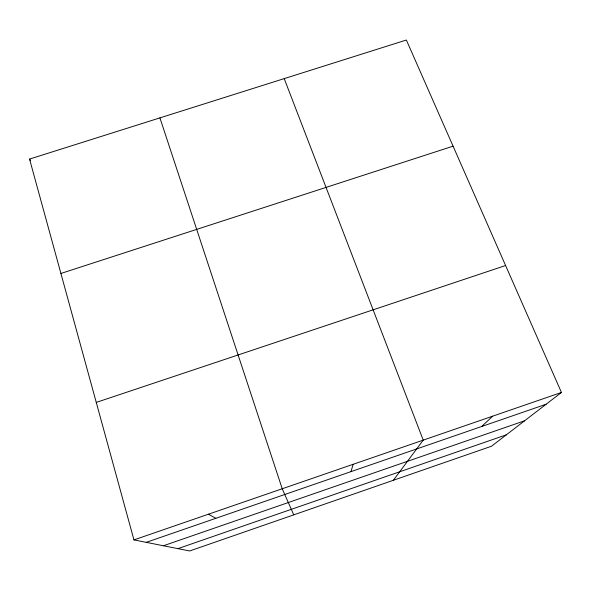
<?xml version="1.0" encoding="UTF-8"?>
<svg xmlns="http://www.w3.org/2000/svg" width="591" height="591" viewBox="0 0 591 591"><rect width="100%" height="100%" fill="white"/><g stroke="black" fill="none" stroke-linecap="round" stroke-linejoin="round"><path stroke-width="0.89" d="M351.024 471.618L353.078 464.319M393.333 480.298L423.23 440.125L284.212 78.618M481.695 426.488L492.68 416.175M561.45 392.454L491.527 446.22L189.652 550.975L133.95 539.901L29.55 159.075L406.364 40.025L561.45 392.454L133.95 539.901M163.419 545.759L524.609 420.785M177.921 548.64L506.354 434.813M146.243 542.346L546.128 404.237M96.259 402.405L505.593 265.522M60.91 273.463L453.075 146.169M208.475 514.192L215.841 518.307M29.55 159.075L30.599 160.582M293.749 514.857L282.225 488.757L159.917 117.89"/></g></svg>
